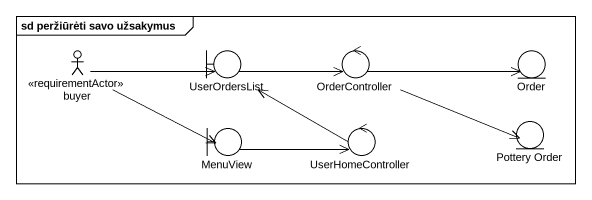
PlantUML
@startuml
mainframe sd peržiūrėti savo užsakymus
actor buyer <<requirementActor>>
boundary UserOrdersList
control OrderController
entity Order
boundary MenuView
control UserHomeController
entity "Pottery Order" as Pottery_Order
buyer -right-> UserOrdersList
buyer -right-> MenuView
UserOrdersList -right-> OrderController
OrderController -right-> Order
OrderController -right-> Pottery_Order
MenuView -right-> UserHomeController
UserHomeController -left-> UserOrdersList
@enduml
